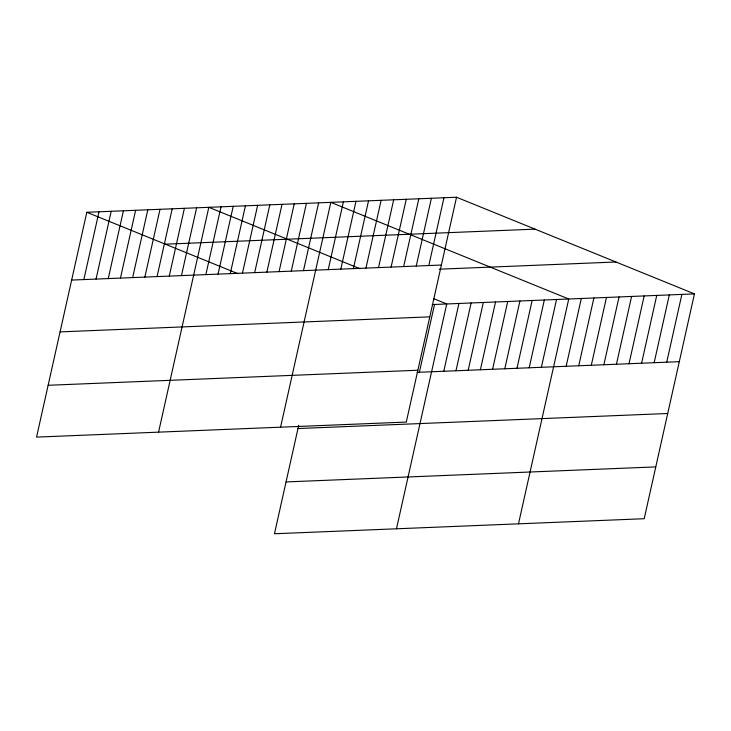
<?xml version="1.0" encoding="UTF-8"?>
<svg xmlns="http://www.w3.org/2000/svg" width="731" height="731" viewBox="0 0 731 731"><rect width="100%" height="100%" fill="white"/><g stroke="black" fill="none" stroke-linecap="round" stroke-linejoin="round"><path stroke-width="1.1" d="M456.537 197.242L86.806 212.282L36.55 437.111L406.281 422.07L456.537 197.242L694.45 293.889L644.194 518.718L274.463 533.758L298.705 425.305M83.855 279.571L99.005 211.789M96.053 279.078L111.203 211.286M108.252 278.584L123.411 210.793M120.46 278.082L135.61 210.3M132.658 277.588L147.808 209.797M144.857 277.095L160.007 209.304M157.064 276.592L172.214 208.81M169.263 276.099L184.413 208.317M181.462 275.605L196.612 207.814M158.563 432.149L208.819 207.321L359.926 268.706M205.868 274.609L221.018 206.827M218.066 274.116L233.216 206.325M230.265 273.613L245.415 205.831M242.464 273.12L257.623 205.338M254.671 272.626L269.821 204.835M266.87 272.133L282.02 204.342M279.068 271.63L294.227 203.848M291.276 271.137L306.426 203.346M303.475 270.644L318.625 202.852M280.576 427.178L330.823 202.359L568.745 299.006L518.489 523.835M328.246 269.629L343.396 201.847M340.82 269.118L355.97 201.336M353.384 268.606L368.543 200.824M365.957 268.094L381.107 200.312M378.53 267.583L393.68 199.801M391.103 267.08L406.253 199.289M403.667 266.568L418.826 198.777M416.241 266.057L431.391 198.265M428.814 265.545L443.964 197.754M419.375 372.253L434.534 304.462M396.476 528.796L446.732 303.968L433.647 298.65M443.781 371.257L458.931 303.475M455.98 370.763L471.13 302.972M468.178 370.27L483.337 302.479M480.386 369.767L495.536 301.985M492.584 369.274L507.734 301.483M504.783 368.78L519.933 300.989M516.991 368.278L532.141 300.496M529.189 367.784L544.339 299.993M541.388 367.291L556.538 299.5M566.159 366.277L581.309 298.495M578.733 365.765L593.883 297.983M591.306 365.253L606.456 297.471M603.87 364.751L619.029 296.96M616.443 364.239L631.593 296.448M629.016 363.727L644.166 295.936M641.59 363.216L656.74 295.425M654.154 362.704L669.313 294.913M666.727 362.192L681.877 294.401M165.316 244.172L535.046 229.141M71.656 280.074L441.387 265.033M439.203 269.191L615.941 262M432.313 304.553L694.45 293.889M60.07 331.892L429.801 316.852M48.136 385.283L417.867 370.242M417.163 372.344L679.3 361.681M297.983 428.54L667.714 413.499M286.049 481.93L655.78 466.899M86.806 212.282L237.913 273.668"/></g></svg>
